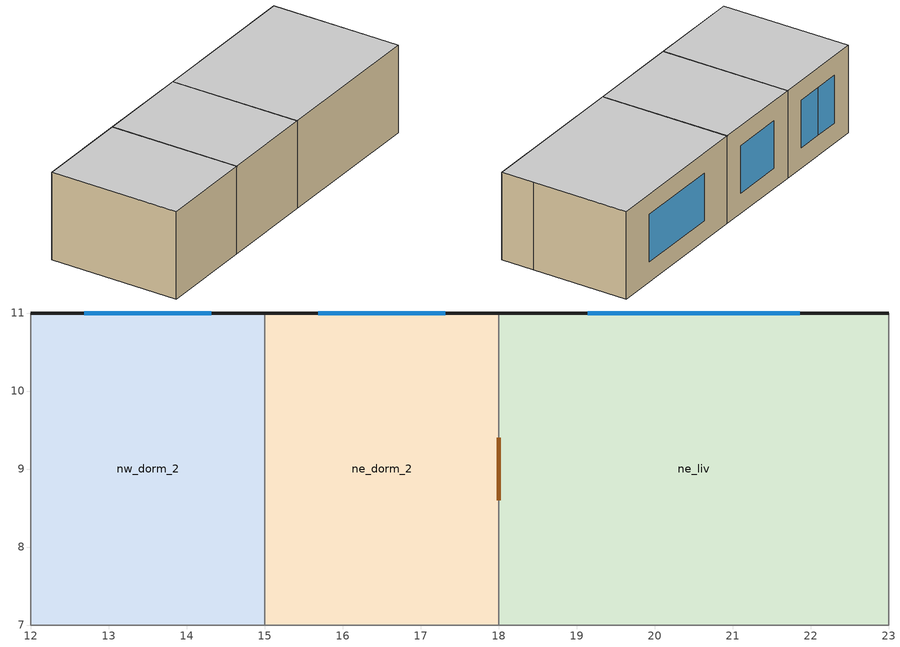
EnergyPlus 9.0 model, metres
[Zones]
ne_dorm_2
 floor othersideconditionsmodel (floor): 18,11 18,7 15,7 15,11 z0
 wall outside (ext_wall): 18,11 15,11 z0:2.7
 wall to ne_liv (int_wall): 18,7 18,11 z0:2.7
 wall adiabatic (int_wall): 15,7 18,7 z0:2.7
 wall to nw_dorm_2 (int_wall): 15,11 15,7 z0:2.7
 window (simple_window): 17.32,11 15.69,11 z0.61:2.08
 door inside (door_3cm): 18,8.6 18,9.4 z0:2.1
 ceiling adiabatic (ceiling): 15,11 15,7 18,7 18,11 z2.7
ne_liv
 floor othersideconditionsmodel (floor): 23,11 23,7 18,7 18,11 z0
 wall outside (ext_wall): 23,11 18,11 z0:2.7
 wall adiabatic (int_wall): 18,7 23,7 23,8 23,11 z0:2.7
 window (simple_window): 21.86,11 19.14,11 z0.61:2.08
 ceiling adiabatic (ceiling): 18,11 18,7 23,7 23,11 z2.7
nw_dorm_2
 floor othersideconditionsmodel (floor): 15,11 15,7 12,7 12,11 z0
 wall outside (ext_wall): 15,11 12,11 z0:2.7
 wall adiabatic (int_wall): 12,11 12,7 15,7 z0:2.7
 window (simple_window): 14.31,11 13.5,11 / 13.5,11 12.69,11 z0.61:2.08
 ceiling adiabatic (ceiling): 12,11 12,7 15,7 15,11 z2.7
[Building]
1_storey: Loads convergence tolerance value=0.04; Maximum number of warmup days=25; Minimum number of warmup days=6; North axis=0; Solar distribution=FullInteriorAndExteriorWithReflections; Temperature convergence tolerance value=0.4; Terrain=City
[Site:GroundDomain:Slab]
ground_domain: 1, 0.4, 1.6, 10, No, Full, 6, 5, Timestep, ground_coupled_oscm, OnGrade, 1250, 30, 50, 1500, 1.5, finite_diff, Site:GroundTemperature:Undisturbed:FiniteDifference, No
[Site:GroundTemperature:Undisturbed:FiniteDifference]
finite_diff: 0.4, 1250, 30, 50, 1500, 1.5
[Construction]
ceiling: piso_ceramico, contrapiso, concreto_5cm, impermeabilizacao
ext_wall: argamassa_externa, tijolo_9x19x19, camara_parede, tijolo_9x19x19, argamassa_interna
floor: impermeabilizacao, concreto_5cm, contrapiso, piso_ceramico
int_wall: argamassa_interna, tijolo_9x19x19, camara_parede, tijolo_9x19x19, argamassa_interna
door_3cm: porta_mad_int_3cm
simple_window: vid_0.87
[Material] Thermal absorptance=0.9
Name | Conductivity | Density | Roughness | Solar absorptance | Specific heat | Thickness | Visible absorptance
argamassa_externa; argamassa_interna | 1.15 | 2000 | MediumRough | 0.5 | 1000 | 0.025 | 0.5
concreto_5cm | 1.75 | 2200 | MediumRough | 0.7 | 1000 | 0.05 | 0.7
contrapiso | 1.15 | 2000 | MediumRough | 0.7 | 1000 | 0.02 | 0.7
impermeabilizacao | 0.23 | 1000 | Smooth | 0.7 | 920 | 0.0001 | 0.7
piso_ceramico | 1.05 | 2000 | Smooth | 0.7 | 920 | 0.0075 | 0.7
porta_mad_int_3cm | 0.15 | 650 | MediumSmooth | 0.5 | 2300 | 0.03 | 0.5
tijolo_9x19x19 | 0.9 | 1600 | Rough | 0.7 | 920 | 0.013 | 0.7
[Material:AirGap]
camara_parede: Thermal resistance=0.17
[WindowMaterial:SimpleGlazingSystem]
vid_0.87: Solar heat gain coefficient=0.87; U factor=5.7
[ThermostatSetpoint:DualSetpoint]
thermostat_setpoint: Cooling setpoint temperature schedule=sch_hvac_23; Heating setpoint temperature schedule=sch_hvac_18
[Zone] Multiplier=1
ne_dorm_2; ne_liv; nw_dorm_2
[ZoneControl:Thermostat] Control 1=thermostat_setpoint; Control type schedule=sch_hvac_4
Name | Zone or zonelist
thermostat_ne_dorm_2 | ne_dorm_2
thermostat_ne_liv | ne_liv
thermostat_nw_dorm_2 | nw_dorm_2
[Zone equipment]
ne_dorm_2: hvac_ne_dorm_2
ne_liv: hvac_ne_liv
nw_dorm_2: hvac_nw_dorm_2
[ZoneHVAC:IdealLoadsAirSystem] Cooling limit=NoLimit; Cooling sensible heat ratio=0.7; Dehumidification control type=None; Demand controlled ventilation type=None; Heat recovery type=None; Heating limit=NoLimit; Humidification control type=None; Latent heat recovery effectiveness=0.65; Maximum heating supply air humidity ratio=0.0156; Maximum heating supply air temperature=50; Minimum cooling supply air humidity ratio=0.0077; Minimum cooling supply air temperature=13; Outdoor air economizer type=NoEconomizer; Sensible heat recovery effectiveness=0.7
Name | Availability schedule
hvac_ne_dorm_2; hvac_nw_dorm_2 | sch_hvac_dorm
hvac_ne_liv | sch_hvac_liv
[SurfaceProperty:OtherSideConditionsModel]
ground_coupled_oscm: Type of modeling=GroundCoupledSurface
[Schedule:Compact]
sch_hvac_4: Through: 12/31, For: AllDays, Until: 24:00, 4
sch_hvac_18: Through: 12/31, For: AllDays, Until: 24:00, 18
sch_hvac_23: Through: 12/31, For: AllDays, Until: 24:00, 23
sch_hvac_liv: Through: 12/31, For: AllDays, Until: 14:00, 0, Until: 22:00, 1, Until: 24:00, 0
sch_hvac_dorm: Through: 12/31, For: AllDays, Until: 08:00, 1, Until: 22:00, 0, Until: 24:00, 1
[AirflowNetwork:MultiZone:Component:DetailedOpening] Discharge coefficient for opening factor 1=0.001; Discharge coefficient for opening factor 2=0.65; Extra crack length or height of pivoting axis=0; Height factor for opening factor 1=1; Height factor for opening factor 2=1; Number of sets of opening factor data=2; Opening factor 1=0; Opening factor 2=1; Start height factor for opening factor 1=0; Start height factor for opening factor 2=0; Type of rectangular large vertical opening lvo=NonPivoted; Width factor for opening factor 1=0
Name | Air mass flow coefficient when opening is closed | Air mass flow exponent when opening is closed | Width factor for opening factor 2
window_opening | 0.0003 | 0.63 | 0.45
door_opening | 0.0024 | 0.59 | 1
[AirflowNetwork:MultiZone:Surface] Ventilation control mode=NoVent; Window door opening factor or crack factor=1
Name | Leakage component | Surface
afn_ne_liv_door_w | door_opening | ne_liv_door_w
afn_ne_dorm_2_window_n | window_opening | ne_dorm_2_window_n
afn_ne_liv_window_n | window_opening | ne_liv_window_n
afn_nw_dorm_2_window_n1 | window_opening | nw_dorm_2_window_n1
afn_nw_dorm_2_window_n2 | window_opening | nw_dorm_2_window_n2
[AirflowNetwork:MultiZone:Zone]
Name | Zone
afn_ne_dorm_2 | ne_dorm_2
afn_ne_liv | ne_liv
afn_nw_dorm_2 | nw_dorm_2
[AirflowNetwork:SimulationControl]
afn_control: Absolute airflow convergence tolerance=1e-06; Airflownetwork control=MultizoneWithoutDistribution; Azimuth angle of long axis of building=90; Building type=LowRise; Convergence acceleration limit=-0.5; Height selection for local wind pressure calculation=OpeningHeight; Initialization type=LinearInitializationMethod; Maximum number of iterations=500; Ratio of building width along short axis to width along long axis=0.5; Relative airflow convergence tolerance=0.0001; Wind pressure coefficient type=SurfaceAverageCalculation
